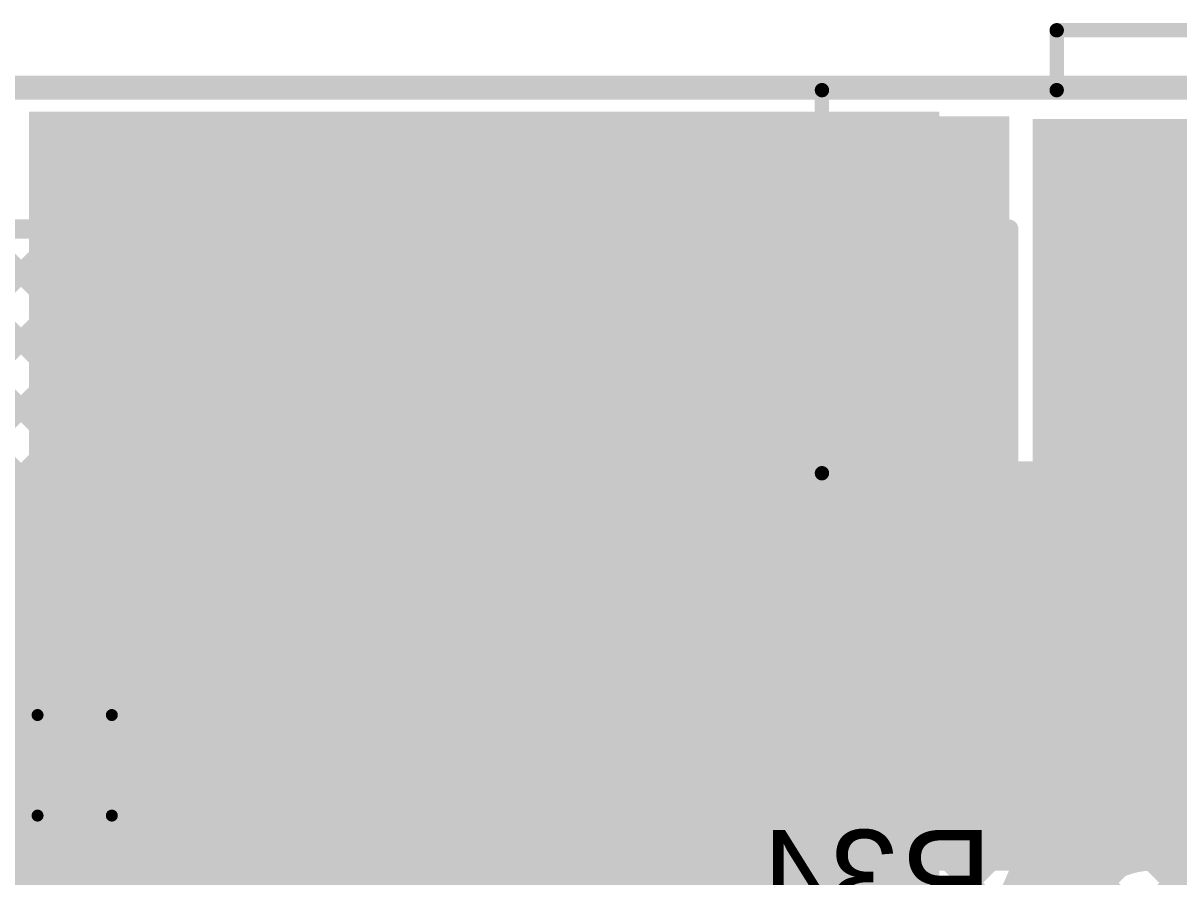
# Model space of a CAD drawing. Header units: millimetres. Extents: x 3.06 to 5.82, y 1.29 to 3.84.
# Drawn here: x 3.6495 to 4.132, y 3.4814 to 3.838 of the extents above; entities that cross this region are included whole.
import ezdxf

# ---------------------------------------------------------------- set-up
doc = ezdxf.new("R2010")
doc.units = ezdxf.units.MM
doc.header["$MEASUREMENT"] = 0
for name, color, linetype in [('BottomLayer', 5, 'Continuous'), ('BottomOverlay', 54, 'Continuous'), ('BottomPaste', 16, 'Continuous'), ('BottomSolder', 6, 'Continuous'), ('Mechanical13', 56, 'Continuous'), ('MultiLayer', 9, 'Continuous'), ('PadHoleLayer', 156, 'Continuous'), ('TopLayer', 1, 'Continuous'), ('TopOverlay', 2, 'Continuous'), ('TopPaste', 8, 'Continuous'), ('TopSolder', 216, 'Continuous'), ('ViaHoleLayer', 16, 'Continuous')]:
    doc.layers.add(name, color=color, linetype=linetype)

# ---------------------------------------------------------------- blocks, each defined once
blk = doc.blocks.new('C__0603_B_8')
at = {"layer": 'BottomLayer'}
for points in [[(-0.015, -0.0175), (-0.015, 0.0175), (-0.045, -0.0175), (-0.045, 0.0175)], [(0.045, -0.0175), (0.045, 0.0175), (0.015, -0.0175), (0.015, 0.0175)]]:
    blk.add_solid(points, dxfattribs=at)
at = {"layer": 'BottomOverlay', "const_width": 0.005}
for points in [[(-0.018, 0.021), (-0.049, 0.021)], [(-0.049, 0.021), (-0.049, -0.021)], [(0.049, 0.021), (0.018, 0.021)], [(0.049, 0.021), (0.049, -0.021)], [(-0.018, -0.021), (-0.049, -0.021)], [(0.049, -0.021), (0.018, -0.021)]]:
    blk.add_lwpolyline(points, dxfattribs=at)
at = {"layer": 'BottomOverlay', "const_width": 0.0025}
for points in [[(-0.05025, 0.021, 1), (-0.04775, 0.021, 1)], [(-0.05025, 0.021, 1), (-0.04775, 0.021, 1)], [(-0.01925, 0.021, 1), (-0.01675, 0.021, 1)], [(0.01675, 0.021, 1), (0.01925, 0.021, 1)], [(0.04775, 0.021, 1), (0.05025, 0.021, 1)], [(0.04775, 0.021, 1), (0.05025, 0.021, 1)], [(-0.05025, -0.021, 1), (-0.04775, -0.021, 1)], [(-0.05025, -0.021, 1), (-0.04775, -0.021, 1)], [(-0.01925, -0.021, 1), (-0.01675, -0.021, 1)], [(0.01675, -0.021, 1), (0.01925, -0.021, 1)], [(0.04775, -0.021, 1), (0.05025, -0.021, 1)], [(0.04775, -0.021, 1), (0.05025, -0.021, 1)]]:
    blk.add_lwpolyline(points, format="xyb", close=True, dxfattribs=at)
at = {"layer": 'BottomPaste'}
for points in [[(-0.015, -0.0175), (-0.015, 0.0175), (-0.045, -0.0175), (-0.045, 0.0175)], [(0.045, -0.0175), (0.045, 0.0175), (0.015, -0.0175), (0.015, 0.0175)]]:
    blk.add_solid(points, dxfattribs=at)
at = {"layer": 'BottomSolder'}
for points in [[(-0.01264, -0.01986), (-0.01264, 0.01986), (-0.04736, -0.01986), (-0.04736, 0.01986)], [(0.04736, -0.01986), (0.04736, 0.01986), (0.01264, -0.01986), (0.01264, 0.01986)]]:
    blk.add_solid(points, dxfattribs=at)
blk = doc.blocks.new('B2B_EH_A_LF__SN__94')
at = {"layer": 'BottomLayer', "const_width": 0.03}
for points in [[(-0.065, 0, 1), (-0.035, 0, 1)], [(0.035, 0, 1), (0.065, 0, 1)]]:
    blk.add_lwpolyline(points, format="xyb", close=True, dxfattribs=at)
at = {"layer": 'BottomSolder', "const_width": 0.034}
for points in [[(-0.067, 0, 1), (-0.033, 0, 1)], [(0.033, 0, 1), (0.067, 0, 1)]]:
    blk.add_lwpolyline(points, format="xyb", close=True, dxfattribs=at)
at = {"layer": 'MultiLayer', "const_width": 0.03}
for points in [[(-0.065, 0, 1), (-0.035, 0, 1)], [(0.035, 0, 1), (0.065, 0, 1)]]:
    blk.add_lwpolyline(points, format="xyb", close=True, dxfattribs=at)
at = {"layer": 'PadHoleLayer', "const_width": 0.01772}
for points in [[(-0.05886, 0, 1), (-0.04114, 0, 1)], [(0.04114, 0, 1), (0.05886, 0, 1)]]:
    blk.add_lwpolyline(points, format="xyb", close=True, dxfattribs=at)
at = {"layer": 'TopLayer', "const_width": 0.03}
for points in [[(-0.065, 0, 1), (-0.035, 0, 1)], [(0.035, 0, 1), (0.065, 0, 1)]]:
    blk.add_lwpolyline(points, format="xyb", close=True, dxfattribs=at)
at = {"layer": 'TopOverlay', "const_width": 0.01}
for points in [[(0.151, 0.067), (-0.148, 0.067)], [(-0.148, 0.067), (-0.148, -0.083)], [(0.151, 0.067), (0.151, -0.083)], [(-0.108, -0.067), (-0.108, -0.083)], [(0.111, -0.067), (0.111, -0.083)], [(-0.108, -0.083), (-0.148, -0.083)], [(0.151, -0.083), (0.111, -0.083)]]:
    blk.add_lwpolyline(points, dxfattribs=at)
at = {"layer": 'TopOverlay'}
for points, const_width in [([(-0.1505, 0.067, 1), (-0.1455, 0.067, 1)], 0.005), ([(-0.1505, 0.067, 1), (-0.1455, 0.067, 1)], 0.005), ([(0.1485, 0.067, 1), (0.1535, 0.067, 1)], 0.005), ([(0.1485, 0.067, 1), (0.1535, 0.067, 1)], 0.005), ([(-0.08093, -0.067, 1), (-0.09507, -0.067, 1)], 0.01), ([(-0.1105, -0.067, 1), (-0.1055, -0.067, 1)], 0.005), ([(-0.09757, -0.067, 1), (-0.09257, -0.067, 1)], 0.005), ([(-0.08343, -0.067, 1), (-0.07843, -0.067, 1)], 0.005), ([(0.1085, -0.067, 1), (0.1135, -0.067, 1)], 0.005), ([(-0.1505, -0.083, 1), (-0.1455, -0.083, 1)], 0.005), ([(-0.1505, -0.083, 1), (-0.1455, -0.083, 1)], 0.005), ([(-0.1105, -0.083, 1), (-0.1055, -0.083, 1)], 0.005), ([(-0.1105, -0.083, 1), (-0.1055, -0.083, 1)], 0.005), ([(0.1085, -0.083, 1), (0.1135, -0.083, 1)], 0.005), ([(0.1085, -0.083, 1), (0.1135, -0.083, 1)], 0.005), ([(0.1485, -0.083, 1), (0.1535, -0.083, 1)], 0.005), ([(0.1485, -0.083, 1), (0.1535, -0.083, 1)], 0.005)]:
    blk.add_lwpolyline(points, format="xyb", close=True, dxfattribs=dict(at, const_width=const_width))
at = {"layer": 'TopSolder', "const_width": 0.034}
for points in [[(-0.067, 0, 1), (-0.033, 0, 1)], [(0.033, 0, 1), (0.067, 0, 1)]]:
    blk.add_lwpolyline(points, format="xyb", close=True, dxfattribs=at)
blk = doc.blocks.new('C__0805_B_96')
at = {"layer": 'BottomLayer'}
for points in [[(-0.06, -0.03), (-0.02, -0.03), (-0.06, 0.03), (-0.02, 0.03)], [(0.02, -0.03), (0.06, -0.03), (0.02, 0.03), (0.06, 0.03)]]:
    blk.add_solid(points, dxfattribs=at)
at = {"layer": 'BottomOverlay', "const_width": 0.00787}
for points in [[(-0.065, 0.035), (-0.065, -0.035)], [(-0.024, 0.035), (-0.065, 0.035)], [(0.065, 0.035), (0.024, 0.035)], [(0.065, 0.035), (0.065, -0.035)], [(-0.024, -0.035), (-0.065, -0.035)], [(0.065, -0.035), (0.024, -0.035)]]:
    blk.add_lwpolyline(points, dxfattribs=at)
at = {"layer": 'BottomOverlay', "const_width": 0.00394}
for points in [[(-0.06697, 0.035, 1), (-0.06303, 0.035, 1)], [(-0.06697, 0.035, 1), (-0.06303, 0.035, 1)], [(-0.02597, 0.035, 1), (-0.02203, 0.035, 1)], [(0.02203, 0.035, 1), (0.02597, 0.035, 1)], [(0.06303, 0.035, 1), (0.06697, 0.035, 1)], [(0.06303, 0.035, 1), (0.06697, 0.035, 1)], [(-0.06697, -0.035, 1), (-0.06303, -0.035, 1)], [(-0.06697, -0.035, 1), (-0.06303, -0.035, 1)], [(-0.02597, -0.035, 1), (-0.02203, -0.035, 1)], [(0.02203, -0.035, 1), (0.02597, -0.035, 1)], [(0.06303, -0.035, 1), (0.06697, -0.035, 1)], [(0.06303, -0.035, 1), (0.06697, -0.035, 1)]]:
    blk.add_lwpolyline(points, format="xyb", close=True, dxfattribs=at)
at = {"layer": 'BottomPaste'}
for points in [[(-0.06, -0.03), (-0.02, -0.03), (-0.06, 0.03), (-0.02, 0.03)], [(0.02, -0.03), (0.06, -0.03), (0.02, 0.03), (0.06, 0.03)]]:
    blk.add_solid(points, dxfattribs=at)
at = {"layer": 'BottomSolder'}
for points in [[(-0.06276, -0.03276), (-0.01724, -0.03276), (-0.06276, 0.03276), (-0.01724, 0.03276)], [(0.01724, -0.03276), (0.06276, -0.03276), (0.01724, 0.03276), (0.06276, 0.03276)]]:
    blk.add_solid(points, dxfattribs=at)
blk = doc.blocks.new('KSS221GLFS_99')
at = {"layer": 'TopLayer'}
for points in [[(-0.14076, -0.065), (-0.07383, -0.065), (-0.14076, 0.065), (-0.07383, 0.065)], [(0.07383, -0.065), (0.14076, -0.065), (0.07383, 0.065), (0.14076, 0.065)]]:
    blk.add_solid(points, dxfattribs=at)
at = {"layer": 'TopOverlay', "const_width": 0.006}
for points in [[(-0.148, 0.08), (-0.148, -0.079)], [(0.148, 0.08), (-0.148, 0.08)], [(0.148, 0.08), (0.148, -0.08)], [(-0.05, -0.079), (-0.148, -0.079)], [(-0.05, -0.079), (-0.05, -0.105)], [(0.148, -0.08), (0.05, -0.08)], [(0.05, -0.08), (0.05, -0.105)], [(0.05, -0.105), (-0.05, -0.105)]]:
    blk.add_lwpolyline(points, dxfattribs=at)
at = {"layer": 'TopOverlay', "const_width": 0.003}
for points in [[(-0.1495, 0.08, 1), (-0.1465, 0.08, 1)], [(-0.1495, 0.08, 1), (-0.1465, 0.08, 1)], [(0.1465, 0.08, 1), (0.1495, 0.08, 1)], [(0.1465, 0.08, 1), (0.1495, 0.08, 1)], [(-0.1495, -0.079, 1), (-0.1465, -0.079, 1)], [(-0.1495, -0.079, 1), (-0.1465, -0.079, 1)], [(-0.0515, -0.079, 1), (-0.0485, -0.079, 1)], [(-0.0515, -0.079, 1), (-0.0485, -0.079, 1)], [(0.0485, -0.08, 1), (0.0515, -0.08, 1)], [(0.0485, -0.08, 1), (0.0515, -0.08, 1)], [(0.1465, -0.08, 1), (0.1495, -0.08, 1)], [(0.1465, -0.08, 1), (0.1495, -0.08, 1)], [(-0.0515, -0.105, 1), (-0.0485, -0.105, 1)], [(-0.0515, -0.105, 1), (-0.0485, -0.105, 1)], [(0.0485, -0.105, 1), (0.0515, -0.105, 1)], [(0.0485, -0.105, 1), (0.0515, -0.105, 1)]]:
    blk.add_lwpolyline(points, format="xyb", close=True, dxfattribs=at)
at = {"layer": 'TopPaste'}
for points in [[(-0.14076, -0.065), (-0.07383, -0.065), (-0.14076, 0.065), (-0.07383, 0.065)], [(0.07383, -0.065), (0.14076, -0.065), (0.07383, 0.065), (0.14076, 0.065)]]:
    blk.add_solid(points, dxfattribs=at)
at = {"layer": 'TopSolder'}
for points in [[(-0.14476, -0.069), (-0.06983, -0.069), (-0.14476, 0.069), (-0.06983, 0.069)], [(0.06983, -0.069), (0.14476, -0.069), (0.06983, 0.069), (0.14476, 0.069)]]:
    blk.add_solid(points, dxfattribs=at)

msp = doc.modelspace()

# ---------------------------------------------------------------- linework, layer by layer
at = {"layer": 'BottomLayer'}
for points, const_width in [([(4.08309, 3.778, 1), (4.09491, 3.778, 1)], 0.01181), ([(4.10909, 3.778, 1), (4.12091, 3.778, 1)], 0.01181), ([(4.13509, 3.778, 1), (4.14691, 3.778, 1)], 0.01181), ([(4.041, 3.74, 1), (4.045, 3.74, 1)], 0.004), ([(4.041, 3.74, 1), (4.045, 3.74, 1)], 0.004), ([(4.04913, 3.74, 1), (4.05313, 3.74, 1)], 0.004), ([(4.058, 3.74, 1), (4.062, 3.74, 1)], 0.004), ([(4.058, 3.74, 1), (4.062, 3.74, 1)], 0.004), ([(4.041, 3.73518, 1), (4.045, 3.73518, 1)], 0.004), ([(4.041, 3.73187, 1), (4.045, 3.73187, 1)], 0.004), ([(4.058, 3.72059, 1), (4.062, 3.72059, 1)], 0.004), ([(4.058, 3.71818, 1), (4.062, 3.71818, 1)], 0.004), ([(4.041, 3.70689, 1), (4.045, 3.70689, 1)], 0.004), ([(4.041, 3.70359, 1), (4.045, 3.70359, 1)], 0.004), ([(4.058, 3.69231, 1), (4.062, 3.69231, 1)], 0.004), ([(4.058, 3.68989, 1), (4.062, 3.68989, 1)], 0.004), ([(4.041, 3.67861, 1), (4.045, 3.67861, 1)], 0.004), ([(4.041, 3.67531, 1), (4.045, 3.67531, 1)], 0.004), ([(4.058, 3.66402, 1), (4.062, 3.66402, 1)], 0.004), ([(4.058, 3.66161, 1), (4.062, 3.66161, 1)], 0.004), ([(4.041, 3.65032, 1), (4.045, 3.65032, 1)], 0.004), ([(4.041, 3.64702, 1), (4.045, 3.64702, 1)], 0.004), ([(4.058, 3.63574, 1), (4.062, 3.63574, 1)], 0.004), ([(4.058, 3.63332, 1), (4.062, 3.63332, 1)], 0.004), ([(4.041, 3.62204, 1), (4.045, 3.62204, 1)], 0.004), ([(4.041, 3.61874, 1), (4.045, 3.61874, 1)], 0.004), ([(4.058, 3.618, 1), (4.062, 3.618, 1)], 0.004), ([(4.058, 3.618, 1), (4.062, 3.618, 1)], 0.004), ([(4.06855, 3.618, 1), (4.07255, 3.618, 1)], 0.004), ([(4.07332, 3.618, 1), (4.07732, 3.618, 1)], 0.004), ([(4.09683, 3.618, 1), (4.10083, 3.618, 1)], 0.004), ([(4.10161, 3.618, 1), (4.10561, 3.618, 1)], 0.004), ([(4.12512, 3.618, 1), (4.12912, 3.618, 1)], 0.004), ([(4.12989, 3.618, 1), (4.13389, 3.618, 1)], 0.004), ([(4.041, 3.59375, 1), (4.045, 3.59375, 1)], 0.004), ([(4.041, 3.59045, 1), (4.045, 3.59045, 1)], 0.004), ([(4.041, 3.56547, 1), (4.045, 3.56547, 1)], 0.004), ([(4.041, 3.56217, 1), (4.045, 3.56217, 1)], 0.004), ([(4.041, 3.53719, 1), (4.045, 3.53719, 1)], 0.004), ([(4.041, 3.53388, 1), (4.045, 3.53388, 1)], 0.004), ([(4.108, 3.51603, 1), (4.112, 3.51603, 1)], 0.004), ([(4.11777, 3.51699, 1), (4.12177, 3.51699, 1)], 0.004), ([(4.119, 3.517, 1), (4.123, 3.517, 1)], 0.004), ([(4.119, 3.517, 1), (4.123, 3.517, 1)], 0.004), ([(4.041, 3.5089, 1), (4.045, 3.5089, 1)], 0.004), ([(4.09445, 3.51202, 1), (4.09845, 3.51202, 1)], 0.004), ([(4.041, 3.5056, 1), (4.045, 3.5056, 1)], 0.004), ([(4.07712, 3.50106, 1), (4.08112, 3.50106, 1)], 0.004), ([(4.1155, 3.495, 1), (4.1265, 3.495, 1)], 0.011), ([(4.1155, 3.495, 1), (4.1265, 3.495, 1)], 0.011), ([(4.06443, 3.48547, 1), (4.06843, 3.48547, 1)], 0.004), ([(4.041, 3.48062, 1), (4.045, 3.48062, 1)], 0.004)]:
    msp.add_lwpolyline(points, format="xyb", close=True, dxfattribs=dict(at, const_width=const_width))
for points, const_width in [([(4.043, 3.74), (4.06, 3.74)], 0.008), ([(4.043, 3.73187), (4.05113, 3.74)], 0.008), ([(4.043, 3.386), (4.043, 3.74)], 0.008), ([(4.06, 3.618), (4.06, 3.74)], 0.008), ([(4.043, 3.73518), (4.06, 3.71818)], 0.008), ([(4.043, 3.70359), (4.06, 3.72059)], 0.008), ([(4.043, 3.70689), (4.06, 3.68989)], 0.008), ([(4.043, 3.67531), (4.06, 3.69231)], 0.008), ([(4.043, 3.67861), (4.06, 3.66161)], 0.008), ([(4.043, 3.64702), (4.06, 3.66402)], 0.008), ([(4.043, 3.65032), (4.06, 3.63332)], 0.008), ([(4.043, 3.61874), (4.06, 3.63574)], 0.008), ([(4.043, 3.62204), (4.14804, 3.517)], 0.008), ([(4.043, 3.5056), (4.1554, 3.618)], 0.008), ([(4.043, 3.53388), (4.12712, 3.618)], 0.008), ([(4.043, 3.47732), (4.18368, 3.618)], 0.008), ([(4.043, 3.59045), (4.07055, 3.618)], 0.008), ([(4.043, 3.56217), (4.09883, 3.618)], 0.008), ([(4.06, 3.618), (4.161, 3.618)], 0.008), ([(4.07532, 3.618), (4.17632, 3.517)], 0.008), ([(4.10361, 3.618), (4.20461, 3.517)], 0.008), ([(4.11, 3.51603), (4.21197, 3.618)], 0.008), ([(4.13189, 3.618), (4.23289, 3.517)], 0.008), ([(4.043, 3.59375), (4.11977, 3.51699)], 0.008), ([(4.043, 3.56547), (4.09645, 3.51202)], 0.008), ([(4.043, 3.53719), (4.07912, 3.50106)], 0.008), ([(4.121, 3.517), (4.414, 3.517)], 0.008), ([(4.043, 3.5089), (4.06643, 3.48547)], 0.008), ([(4.121, 3.495), (4.414, 3.495)], 0.022), ([(4.043, 3.48062), (4.05892, 3.4647)], 0.008)]:
    msp.add_lwpolyline(points, dxfattribs=dict(at, const_width=const_width))
for points, const_width in [([(4.058, 3.454, -0.414214), (4.121, 3.517)], 0.008), ([(4.08, 3.454, -0.414214), (4.121, 3.495)], 0.022)]:
    msp.add_lwpolyline(points, format="xyb", dxfattribs=dict(at, const_width=const_width))
for points in [[(3.652, 3.397), (4.032, 3.397), (3.652, 3.801), (4.032, 3.801)], [(4.071, 3.629), (4.339, 3.629), (4.071, 3.798), (4.339, 3.798)]]:
    msp.add_solid(points, dxfattribs=at)
at = {"layer": 'BottomSolder', "const_width": 0.01581}
for points in [[(4.08109, 3.778, 1), (4.09691, 3.778, 1)], [(4.10709, 3.778, 1), (4.12291, 3.778, 1)], [(4.13309, 3.778, 1), (4.14891, 3.778, 1)]]:
    msp.add_lwpolyline(points, format="xyb", close=True, dxfattribs=at)
at = {"layer": 'Mechanical13', "const_width": 0.01}
for points in [[(3.303, 3.811), (3.693, 3.811)], [(3.693, 3.811), (4.392, 3.811)]]:
    msp.add_lwpolyline(points, dxfattribs=at)
at = {"layer": 'Mechanical13', "const_width": 0.005}
msp.add_lwpolyline([(3.6905, 3.811, 1), (3.6955, 3.811, 1)], format="xyb", close=True, dxfattribs=at)
msp.add_lwpolyline([(3.6905, 3.811, 1), (3.6955, 3.811, 1)], format="xyb", close=True, dxfattribs=at)
at = {"layer": 'MultiLayer', "const_width": 0.01181}
for points in [[(4.08309, 3.778, 1), (4.09491, 3.778, 1)], [(4.10909, 3.778, 1), (4.12091, 3.778, 1)], [(4.13509, 3.778, 1), (4.14691, 3.778, 1)]]:
    msp.add_lwpolyline(points, format="xyb", close=True, dxfattribs=at)
at = {"layer": 'TopLayer'}
for points, const_width in [([(4.08309, 3.778, 1), (4.09491, 3.778, 1)], 0.01181), ([(4.10909, 3.778, 1), (4.12091, 3.778, 1)], 0.01181), ([(4.13509, 3.778, 1), (4.14691, 3.778, 1)], 0.01181), ([(3.65648, 3.752, 1), (3.66048, 3.752, 1)], 0.004), ([(3.66515, 3.752, 1), (3.66915, 3.752, 1)], 0.004), ([(3.68476, 3.752, 1), (3.68876, 3.752, 1)], 0.004), ([(3.69343, 3.752, 1), (3.69743, 3.752, 1)], 0.004), ([(3.71305, 3.752, 1), (3.71705, 3.752, 1)], 0.004), ([(3.72171, 3.752, 1), (3.72571, 3.752, 1)], 0.004), ([(3.74133, 3.752, 1), (3.74533, 3.752, 1)], 0.004), ([(3.75, 3.752, 1), (3.754, 3.752, 1)], 0.004), ([(3.76962, 3.752, 1), (3.77362, 3.752, 1)], 0.004), ([(3.77828, 3.752, 1), (3.78228, 3.752, 1)], 0.004), ([(3.7979, 3.752, 1), (3.8019, 3.752, 1)], 0.004), ([(3.80657, 3.752, 1), (3.81057, 3.752, 1)], 0.004), ([(3.82619, 3.752, 1), (3.83019, 3.752, 1)], 0.004), ([(3.83485, 3.752, 1), (3.83885, 3.752, 1)], 0.004), ([(3.85447, 3.752, 1), (3.85847, 3.752, 1)], 0.004), ([(3.86314, 3.752, 1), (3.86714, 3.752, 1)], 0.004), ([(3.88275, 3.752, 1), (3.88675, 3.752, 1)], 0.004), ([(3.89142, 3.752, 1), (3.89542, 3.752, 1)], 0.004), ([(3.91104, 3.752, 1), (3.91504, 3.752, 1)], 0.004), ([(3.9197, 3.752, 1), (3.9237, 3.752, 1)], 0.004), ([(3.93932, 3.752, 1), (3.94332, 3.752, 1)], 0.004), ([(3.94799, 3.752, 1), (3.95199, 3.752, 1)], 0.004), ([(3.96761, 3.752, 1), (3.97161, 3.752, 1)], 0.004), ([(3.97627, 3.752, 1), (3.98027, 3.752, 1)], 0.004), ([(3.99589, 3.752, 1), (3.99989, 3.752, 1)], 0.004), ([(4.00456, 3.752, 1), (4.00856, 3.752, 1)], 0.004), ([(4.02418, 3.752, 1), (4.02818, 3.752, 1)], 0.004), ([(4.03284, 3.752, 1), (4.03684, 3.752, 1)], 0.004), ([(4.05246, 3.752, 1), (4.05646, 3.752, 1)], 0.004), ([(4.059, 3.752, 1), (4.063, 3.752, 1)], 0.004), ([(4.059, 3.752, 1), (4.063, 3.752, 1)], 0.004), ([(4.059, 3.74987, 1), (4.063, 3.74987, 1)], 0.004), ([(4.059, 3.74546, 1), (4.063, 3.74546, 1)], 0.004), ([(3.74, 3.7, 1), (3.658, 3.7, 1)], 0.008), ([(3.69578, 3.74098, 1), (3.69978, 3.74098, 1)], 0.004), ([(3.67749, 3.73606, 1), (3.68149, 3.73606, 1)], 0.004), ([(3.70894, 3.73922, 1), (3.71294, 3.73922, 1)], 0.004), ([(3.67432, 3.73416, 1), (3.67832, 3.73416, 1)], 0.004), ([(3.72649, 3.72849, 1), (3.73049, 3.72849, 1)], 0.004), ([(4.059, 3.72159, 1), (4.063, 3.72159, 1)], 0.004), ([(3.66085, 3.71934, 1), (3.66485, 3.71934, 1)], 0.004), ([(3.66094, 3.71951, 1), (3.66494, 3.71951, 1)], 0.004), ([(4.059, 3.71718, 1), (4.063, 3.71718, 1)], 0.004), ([(3.73666, 3.71038, 1), (3.74066, 3.71038, 1)], 0.004), ([(3.656, 3.7, 1), (3.66, 3.7, 1)], 0.004), ([(3.73798, 3.69878, 1), (3.74198, 3.69878, 1)], 0.004), ([(3.738, 3.7, 1), (3.742, 3.7, 1)], 0.004), ([(3.65623, 3.69568, 1), (3.66023, 3.69568, 1)], 0.004), ([(4.059, 3.69331, 1), (4.063, 3.69331, 1)], 0.004), ([(3.65778, 3.68806, 1), (3.66178, 3.68806, 1)], 0.004), ([(4.059, 3.68889, 1), (4.063, 3.68889, 1)], 0.004), ([(3.73116, 3.67732, 1), (3.73516, 3.67732, 1)], 0.004), ([(3.72925, 3.67468, 1), (3.73325, 3.67468, 1)], 0.004), ([(3.66851, 3.67051, 1), (3.67251, 3.67051, 1)], 0.004), ([(3.72232, 3.66775, 1), (3.72632, 3.66775, 1)], 0.004), ([(3.71634, 3.66385, 1), (3.72034, 3.66385, 1)], 0.004), ([(4.059, 3.66502, 1), (4.063, 3.66502, 1)], 0.004), ([(3.68662, 3.66034, 1), (3.69062, 3.66034, 1)], 0.004), ([(3.69268, 3.65923, 1), (3.69668, 3.65923, 1)], 0.004), ([(4.059, 3.66061, 1), (4.063, 3.66061, 1)], 0.004), ([(4.059, 3.651, 1), (4.063, 3.651, 1)], 0.004), ([(4.059, 3.651, 1), (4.063, 3.651, 1)], 0.004), ([(4.06861, 3.651, 1), (4.07261, 3.651, 1)], 0.004), ([(4.07326, 3.651, 1), (4.07726, 3.651, 1)], 0.004), ([(4.09689, 3.651, 1), (4.10089, 3.651, 1)], 0.004), ([(4.10155, 3.651, 1), (4.10555, 3.651, 1)], 0.004), ([(4.12518, 3.651, 1), (4.12918, 3.651, 1)], 0.004), ([(4.12983, 3.651, 1), (4.13383, 3.651, 1)], 0.004)]:
    msp.add_lwpolyline(points, format="xyb", close=True, dxfattribs=dict(at, const_width=const_width))
at = {"layer": 'TopLayer', "const_width": 0.008}
for points in [[(3.14, 2.88544), (4.00656, 3.752)], [(3.14, 3.05515), (3.83685, 3.752)], [(3.14, 2.94201), (3.94999, 3.752)], [(3.14, 3.02686), (3.86514, 3.752)], [(3.14, 2.99858), (3.89342, 3.752)], [(3.14, 2.9703), (3.9217, 3.752)], [(3.14, 2.91373), (3.97827, 3.752)], [(3.15218, 3.23704), (3.66715, 3.752)], [(3.45206, 3.752), (4.061, 3.752)], [(3.46049, 3.752), (3.875, 3.33749)], [(3.48877, 3.752), (3.88037, 3.3604)], [(3.51706, 3.752), (3.89447, 3.37459)], [(3.54534, 3.752), (3.9109, 3.38644)], [(3.57363, 3.752), (3.938, 3.38763)], [(3.60191, 3.752), (3.65823, 3.69568)], [(3.63019, 3.752), (3.66285, 3.71934)], [(3.65848, 3.752), (3.67632, 3.73416)], [(3.67949, 3.73606), (3.69543, 3.752)], [(3.68676, 3.752), (3.69778, 3.74098)], [(3.71094, 3.73922), (3.72371, 3.752)], [(3.71505, 3.752), (4.05588, 3.41116)], [(3.72475, 3.44191), (4.03484, 3.752)], [(3.72849, 3.72849), (3.752, 3.752)], [(3.73125, 3.67468), (3.80857, 3.752)], [(3.7348, 3.42368), (4.061, 3.74987)], [(3.73866, 3.71038), (3.78028, 3.752)], [(3.74333, 3.752), (4.13276, 3.36257)], [(3.77162, 3.752), (4.13877, 3.38484)], [(3.7999, 3.752), (4.14982, 3.40208)], [(3.82819, 3.752), (4.15308, 3.42711)], [(3.85647, 3.752), (4.16987, 3.4386)], [(3.88475, 3.752), (4.24113, 3.39562)], [(3.91304, 3.752), (4.26743, 3.39761)], [(3.94132, 3.752), (4.29572, 3.39761)], [(3.96961, 3.752), (4.061, 3.66061)], [(3.99789, 3.752), (4.061, 3.68889)], [(4.02618, 3.752), (4.061, 3.71718)], [(4.05446, 3.752), (4.061, 3.74546)], [(4.061, 3.651), (4.061, 3.752)], [(3.73417, 3.39476), (4.061, 3.72159)], [(3.17633, 3.2329), (3.66294, 3.71951)], [(3.47148, 3.71273), (3.79944, 3.38477)], [(3.73998, 3.69878), (4.01976, 3.419)], [(3.73417, 3.36648), (4.061, 3.69331)], [(3.1834, 3.21169), (3.65978, 3.68806)], [(3.46617, 3.68975), (3.71018, 3.44574)], [(3.73316, 3.67732), (3.9591, 3.45138)], [(3.45375, 3.67389), (3.69262, 3.43502)], [(3.14, 3.08343), (3.72432, 3.66775)], [(3.18257, 3.18257), (3.67051, 3.67051)], [(3.71834, 3.66385), (3.94312, 3.43907)], [(3.78198, 3.386), (4.061, 3.66502)], [(3.18058, 3.1523), (3.68862, 3.66034)], [(3.69468, 3.65923), (3.938, 3.41591)], [(3.80121, 3.32038), (4.13183, 3.651)], [(3.80524, 3.38098), (4.07526, 3.651)], [(3.81244, 3.35989), (4.10355, 3.651)], [(3.96109, 3.45197), (4.16012, 3.651)], [(3.98559, 3.44819), (4.1884, 3.651)], [(3.99817, 3.43249), (4.21668, 3.651)], [(4.01297, 3.419), (4.24497, 3.651)], [(4.03977, 3.41751), (4.27325, 3.651)], [(4.05946, 3.40892), (4.30154, 3.651)], [(4.061, 3.651), (4.339, 3.651)], [(4.07061, 3.651), (4.3001, 3.42151)], [(4.09889, 3.651), (4.30937, 3.44052)], [(4.12718, 3.651), (4.32387, 3.45431)]]:
    msp.add_lwpolyline(points, dxfattribs=at)
at = {"layer": 'TopLayer'}
for points in [[(3.834, 3.623), (4.057, 3.623), (3.834, 3.798), (4.057, 3.798)], [(4.072, 3.662), (4.328, 3.662), (4.072, 3.797), (4.328, 3.797)], [(3.407, 3.484), (4.498, 3.484), (3.407, 3.647), (4.498, 3.647)]]:
    msp.add_solid(points, dxfattribs=at)
at = {"layer": 'TopSolder', "const_width": 0.01581}
for points in [[(4.08109, 3.778, 1), (4.09691, 3.778, 1)], [(4.10709, 3.778, 1), (4.12291, 3.778, 1)], [(4.13309, 3.778, 1), (4.14891, 3.778, 1)]]:
    msp.add_lwpolyline(points, format="xyb", close=True, dxfattribs=at)
at = {"layer": 'ViaHoleLayer', "const_width": 0.00787}
for points in [[(4.08506, 3.778, 1), (4.09294, 3.778, 1)], [(4.11106, 3.778, 1), (4.11894, 3.778, 1)]]:
    msp.add_lwpolyline(points, format="xyb", close=True, dxfattribs=at)

# ---------------------------------------------------------------- block references
at = {"rotation": 180}
for name, p in [('KSS221GLFS_99', (4.131, 3.73)), ('B2B_EH_A_LF__SN__94', (3.649, 3.7)), ('C__0805_B_96', (3.655, 3.594)), ('C__0603_B_8', (3.63756, 3.528))]:
    msp.add_blockref(name, p, dxfattribs=at)

# ---------------------------------------------------------------- texts
at = {"layer": 'BottomOverlay', "text_generation_flag": 2}
msp.add_text('R34', height=0.04, dxfattribs=at).set_placement((4.054, 3.461))

doc.saveas('drawing.dxf')
